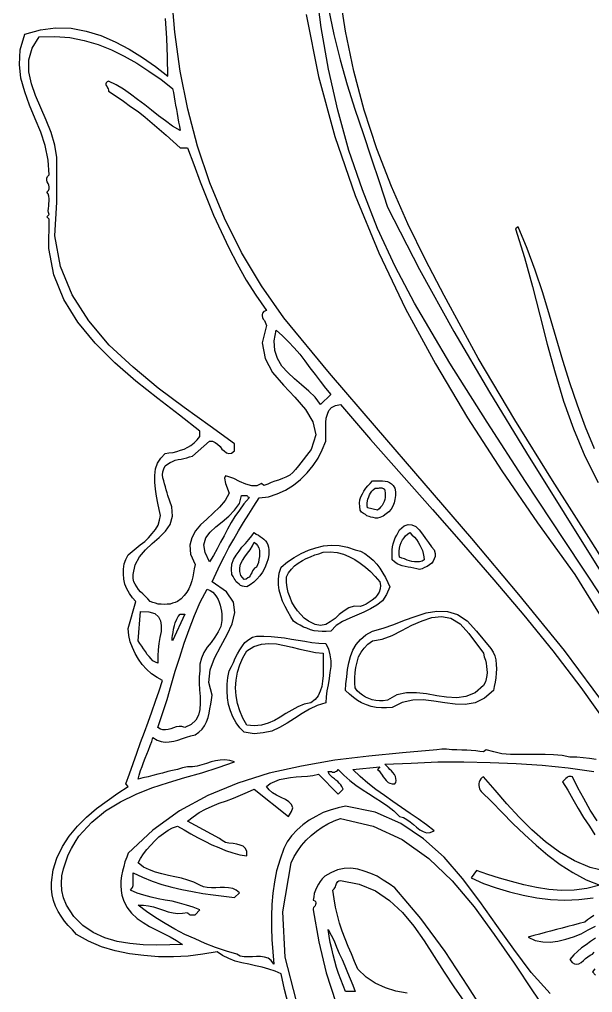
# Model space of a CAD drawing. Extents: x 0.06 to 5.38, y 0.05 to 9.2.
# Drawn here: x 1.37 to 2.907, y 3.036 to 5.649 of the extents above; entities that cross this region are included whole.
import ezdxf

# ---------------------------------------------------------------- set-up
doc = ezdxf.new("R2010")
doc.units = 0
doc.layers.add('1', color=7, linetype='Continuous')

msp = doc.modelspace()

# ---------------------------------------------------------------- linework, layer by layer
for points in [[(2.092, 3.003), (2.081, 3.044), (2.072, 3.086), (2.056, 3.093), (2.039, 3.099), (2.021, 3.104), (2.003, 3.108), (1.985, 3.112), (1.967, 3.116), (1.949, 3.12), (1.932, 3.127), (1.915, 3.135), (1.9, 3.145), (1.862, 3.139), (1.823, 3.134), (1.783, 3.132), (1.743, 3.132), (1.704, 3.135), (1.665, 3.14), (1.627, 3.148), (1.59, 3.159), (1.555, 3.174), (1.523, 3.192), (1.512, 3.204), (1.501, 3.216), (1.491, 3.228), (1.482, 3.241), (1.474, 3.254), (1.467, 3.268), (1.461, 3.283), (1.458, 3.298), (1.456, 3.314), (1.456, 3.331), (1.46, 3.365), (1.47, 3.397), (1.485, 3.428), (1.503, 3.456), (1.526, 3.483), (1.55, 3.507), (1.577, 3.53), (1.605, 3.551), (1.634, 3.571), (1.662, 3.589), (1.655, 3.596), (1.665, 3.623), (1.675, 3.651), (1.685, 3.679), (1.695, 3.707), (1.705, 3.735), (1.715, 3.762), (1.725, 3.79), (1.735, 3.818), (1.745, 3.846), (1.754, 3.874), (1.739, 3.882), (1.724, 3.892), (1.711, 3.904), (1.699, 3.917), (1.689, 3.931), (1.68, 3.946), (1.673, 3.962), (1.667, 3.978), (1.663, 3.995), (1.662, 4.013), (1.682, 4.086), (1.673, 4.096), (1.665, 4.107), (1.658, 4.12), (1.653, 4.132), (1.65, 4.146), (1.649, 4.16), (1.649, 4.173), (1.651, 4.187), (1.655, 4.199), (1.662, 4.211), (1.672, 4.22), (1.683, 4.229), (1.694, 4.238), (1.706, 4.247), (1.716, 4.257), (1.726, 4.268), (1.735, 4.279), (1.742, 4.291), (1.746, 4.304), (1.748, 4.317), (1.745, 4.333), (1.741, 4.35), (1.738, 4.369), (1.735, 4.387), (1.733, 4.406), (1.733, 4.424), (1.735, 4.442), (1.74, 4.457), (1.749, 4.471), (1.761, 4.483), (1.771, 4.485), (1.782, 4.486), (1.792, 4.489), (1.802, 4.492), (1.812, 4.495), (1.822, 4.5), (1.83, 4.505), (1.839, 4.512), (1.847, 4.52), (1.854, 4.529), (1.854, 4.543), (1.799, 4.586), (1.741, 4.631), (1.682, 4.677), (1.626, 4.727), (1.573, 4.779), (1.527, 4.836), (1.489, 4.897), (1.462, 4.963), (1.449, 5.034), (1.45, 5.112), (1.443, 5.119), (1.45, 5.125), (1.448, 5.13), (1.447, 5.135), (1.448, 5.141), (1.449, 5.148), (1.449, 5.154), (1.45, 5.161), (1.45, 5.167), (1.449, 5.174), (1.447, 5.18), (1.443, 5.185), (1.448, 5.189), (1.45, 5.194), (1.45, 5.199), (1.449, 5.204), (1.447, 5.208), (1.444, 5.213), (1.443, 5.217), (1.443, 5.222), (1.445, 5.227), (1.45, 5.231), (1.447, 5.271), (1.439, 5.31), (1.427, 5.346), (1.412, 5.382), (1.397, 5.418), (1.384, 5.454), (1.374, 5.491), (1.37, 5.528), (1.372, 5.567), (1.384, 5.609), (1.426, 5.621), (1.467, 5.626), (1.509, 5.625), (1.549, 5.617), (1.588, 5.605), (1.627, 5.588), (1.664, 5.569), (1.7, 5.546), (1.735, 5.522), (1.768, 5.496), (1.767, 5.547), (1.765, 5.598), (1.762, 5.651)], [(2.377, 4.39), (2.379, 4.38), (2.379, 4.37), (2.377, 4.36), (2.375, 4.351), (2.372, 4.342), (2.367, 4.334), (2.361, 4.327), (2.354, 4.321), (2.346, 4.315), (2.337, 4.311), (2.331, 4.31), (2.325, 4.31), (2.319, 4.311), (2.313, 4.312), (2.308, 4.314), (2.302, 4.316), (2.298, 4.319), (2.293, 4.322), (2.288, 4.326), (2.284, 4.331), (2.283, 4.341), (2.282, 4.35), (2.283, 4.359), (2.286, 4.367), (2.29, 4.375), (2.294, 4.382), (2.299, 4.39), (2.305, 4.396), (2.311, 4.403), (2.317, 4.41), (2.324, 4.41), (2.331, 4.41), (2.338, 4.41), (2.344, 4.41), (2.351, 4.409), (2.357, 4.408), (2.363, 4.405), (2.368, 4.402), (2.373, 4.397), (2.377, 4.39)], [(2.483, 4.225), (2.485, 4.215), (2.485, 4.207), (2.483, 4.2), (2.48, 4.194), (2.476, 4.189), (2.47, 4.184), (2.464, 4.18), (2.457, 4.177), (2.45, 4.174), (2.443, 4.172), (2.436, 4.174), (2.428, 4.175), (2.42, 4.177), (2.413, 4.178), (2.405, 4.18), (2.397, 4.182), (2.39, 4.184), (2.383, 4.187), (2.376, 4.192), (2.37, 4.198), (2.37, 4.207), (2.37, 4.216), (2.37, 4.225), (2.371, 4.233), (2.373, 4.241), (2.375, 4.249), (2.378, 4.257), (2.382, 4.264), (2.386, 4.271), (2.39, 4.278), (2.402, 4.289), (2.413, 4.293), (2.423, 4.292), (2.433, 4.287), (2.442, 4.278), (2.451, 4.267), (2.459, 4.255), (2.467, 4.244), (2.475, 4.233), (2.483, 4.225)], [(2.039, 4.225), (2.039, 4.212), (2.037, 4.2), (2.033, 4.188), (2.028, 4.176), (2.022, 4.165), (2.015, 4.155), (2.007, 4.146), (1.999, 4.138), (1.989, 4.131), (1.98, 4.125), (1.973, 4.126), (1.968, 4.127), (1.963, 4.129), (1.959, 4.132), (1.955, 4.136), (1.951, 4.139), (1.949, 4.144), (1.946, 4.148), (1.943, 4.153), (1.94, 4.158), (1.939, 4.173), (1.94, 4.186), (1.944, 4.199), (1.951, 4.21), (1.959, 4.221), (1.967, 4.232), (1.976, 4.242), (1.985, 4.252), (1.993, 4.262), (2, 4.271), (2.005, 4.267), (2.011, 4.264), (2.016, 4.26), (2.021, 4.257), (2.026, 4.253), (2.03, 4.249), (2.034, 4.244), (2.036, 4.238), (2.038, 4.232), (2.039, 4.225)], [(2.364, 4.125), (2.355, 4.105), (2.344, 4.088), (2.329, 4.076), (2.312, 4.066), (2.294, 4.057), (2.275, 4.049), (2.256, 4.041), (2.237, 4.032), (2.22, 4.021), (2.205, 4.006), (2.193, 4.005), (2.182, 4.005), (2.171, 4.006), (2.161, 4.007), (2.151, 4.01), (2.141, 4.014), (2.132, 4.017), (2.123, 4.022), (2.114, 4.027), (2.105, 4.033), (2.098, 4.045), (2.09, 4.059), (2.083, 4.072), (2.076, 4.087), (2.071, 4.101), (2.067, 4.116), (2.065, 4.131), (2.065, 4.146), (2.067, 4.162), (2.072, 4.178), (2.089, 4.192), (2.107, 4.204), (2.126, 4.215), (2.145, 4.224), (2.165, 4.23), (2.186, 4.235), (2.207, 4.237), (2.228, 4.236), (2.25, 4.232), (2.271, 4.225), (2.285, 4.221), (2.297, 4.215), (2.308, 4.206), (2.319, 4.197), (2.329, 4.186), (2.337, 4.175), (2.345, 4.162), (2.352, 4.15), (2.358, 4.137), (2.364, 4.125)], [(2.635, 3.96), (2.641, 3.95), (2.645, 3.94), (2.648, 3.929), (2.649, 3.917), (2.65, 3.905), (2.649, 3.893), (2.648, 3.881), (2.646, 3.869), (2.644, 3.858), (2.642, 3.847), (2.618, 3.826), (2.593, 3.814), (2.566, 3.809), (2.539, 3.81), (2.511, 3.814), (2.482, 3.818), (2.453, 3.822), (2.425, 3.821), (2.397, 3.815), (2.37, 3.801), (2.355, 3.8), (2.341, 3.8), (2.327, 3.801), (2.314, 3.804), (2.301, 3.808), (2.288, 3.814), (2.277, 3.82), (2.266, 3.828), (2.255, 3.837), (2.245, 3.847), (2.246, 3.865), (2.248, 3.884), (2.25, 3.903), (2.254, 3.921), (2.258, 3.938), (2.264, 3.955), (2.273, 3.97), (2.285, 3.984), (2.299, 3.996), (2.317, 4.006), (2.346, 4.014), (2.374, 4.024), (2.403, 4.036), (2.432, 4.046), (2.461, 4.055), (2.49, 4.06), (2.518, 4.059), (2.545, 4.051), (2.571, 4.034), (2.596, 4.006), (2.635, 3.96)], [(2.192, 3.973), (2.199, 3.958), (2.203, 3.943), (2.205, 3.927), (2.205, 3.911), (2.203, 3.895), (2.201, 3.879), (2.198, 3.862), (2.195, 3.846), (2.193, 3.83), (2.192, 3.814), (2.169, 3.807), (2.148, 3.797), (2.128, 3.785), (2.108, 3.772), (2.088, 3.759), (2.068, 3.748), (2.047, 3.738), (2.024, 3.733), (2, 3.731), (1.973, 3.735), (1.961, 3.747), (1.951, 3.76), (1.942, 3.776), (1.936, 3.792), (1.931, 3.809), (1.928, 3.827), (1.927, 3.846), (1.927, 3.864), (1.929, 3.882), (1.933, 3.9), (1.939, 3.911), (1.944, 3.922), (1.949, 3.934), (1.955, 3.945), (1.961, 3.956), (1.968, 3.967), (1.975, 3.976), (1.985, 3.984), (1.995, 3.99), (2.006, 3.993), (2.026, 3.993), (2.045, 3.992), (2.063, 3.99), (2.081, 3.988), (2.1, 3.985), (2.118, 3.982), (2.136, 3.979), (2.154, 3.976), (2.173, 3.974), (2.192, 3.973)]]:
    msp.add_lwpolyline(points)
at = {"layer": '1'}
for points in [[(2.936, 4.093), (2.832, 4.25), (2.728, 4.408), (2.625, 4.567), (2.525, 4.726), (2.43, 4.887), (2.378, 4.985), (2.331, 5.087), (2.29, 5.191), (2.254, 5.297), (2.224, 5.405), (2.199, 5.515), (2.179, 5.627), (2.165, 5.739)], [(3.465, 3.012), (3.464, 3.088), (3.457, 3.164), (3.443, 3.238), (3.373, 3.415), (3.293, 3.586), (3.203, 3.755), (3.107, 3.921), (3.007, 4.085), (2.904, 4.248), (2.8, 4.411), (2.699, 4.574), (2.601, 4.739), (2.509, 4.907), (2.459, 5.003), (2.412, 5.1), (2.368, 5.2), (2.329, 5.301), (2.295, 5.405), (2.267, 5.51), (2.245, 5.617), (2.228, 5.727)], [(2.948, 3.799), (2.832, 3.954), (2.71, 4.105), (2.584, 4.255), (2.456, 4.404), (2.328, 4.552), (2.202, 4.699), (2.079, 4.847), (2.019, 4.933), (1.966, 5.023), (1.92, 5.115), (1.881, 5.21), (1.848, 5.308), (1.822, 5.408), (1.801, 5.51), (1.787, 5.614), (1.778, 5.72)], [(2.199, 5.677), (2.213, 5.608), (2.23, 5.54), (2.249, 5.473), (2.27, 5.408), (2.292, 5.342), (2.314, 5.277), (2.336, 5.211), (2.357, 5.145), (2.443, 4.977), (2.535, 4.811), (2.631, 4.648), (2.73, 4.485), (2.831, 4.323), (2.932, 4.161)], [(2.139, 5.662), (2.172, 5.495), (2.216, 5.334), (2.271, 5.176), (2.334, 5.022), (2.406, 4.872), (2.486, 4.724), (2.572, 4.579), (2.664, 4.437), (2.76, 4.297), (2.86, 4.158), (2.921, 4.06), (2.983, 3.963), (3.045, 3.865), (3.106, 3.768), (3.165, 3.669), (3.222, 3.569), (3.275, 3.468), (3.324, 3.365), (3.367, 3.26), (3.403, 3.152), (3.422, 3.091), (3.431, 3.029)], [(1.781, 5.463), (1.783, 5.452), (1.785, 5.441), (1.787, 5.429), (1.789, 5.418), (1.791, 5.407), (1.793, 5.396), (1.795, 5.384), (1.797, 5.373), (1.799, 5.362), (1.801, 5.35), (1.781, 5.362), (1.762, 5.376), (1.743, 5.39), (1.724, 5.405), (1.706, 5.419), (1.687, 5.434), (1.668, 5.448), (1.649, 5.461), (1.629, 5.473), (1.609, 5.483), (1.605, 5.481), (1.603, 5.478), (1.602, 5.476), (1.602, 5.473), (1.603, 5.471), (1.605, 5.468), (1.606, 5.465), (1.608, 5.462), (1.609, 5.459), (1.609, 5.456), (1.629, 5.443), (1.649, 5.429), (1.668, 5.415), (1.688, 5.401), (1.707, 5.386), (1.726, 5.37), (1.745, 5.354), (1.764, 5.338), (1.782, 5.321), (1.801, 5.304), (1.821, 5.304), (1.838, 5.259), (1.855, 5.213), (1.873, 5.168), (1.891, 5.123), (1.911, 5.079), (1.932, 5.035), (1.954, 4.992), (1.978, 4.949), (2.004, 4.908), (2.033, 4.867), (2.026, 4.864), (2.022, 4.86), (2.021, 4.856), (2.021, 4.853), (2.022, 4.848), (2.024, 4.844), (2.027, 4.84), (2.029, 4.836), (2.031, 4.831), (2.033, 4.827), (2.021, 4.78), (2.029, 4.738), (2.049, 4.701), (2.078, 4.667), (2.109, 4.634), (2.137, 4.601), (2.157, 4.568), (2.165, 4.533), (2.153, 4.494), (2.119, 4.45), (2.111, 4.44), (2.103, 4.432), (2.095, 4.425), (2.085, 4.42), (2.076, 4.416), (2.065, 4.412), (2.055, 4.409), (2.045, 4.405), (2.036, 4.401), (2.026, 4.397), (2.019, 4.403), (2.007, 4.396), (1.993, 4.396), (1.977, 4.401), (1.96, 4.408), (1.945, 4.416), (1.932, 4.421), (1.923, 4.423), (1.92, 4.417), (1.923, 4.403), (1.933, 4.377), (1.922, 4.357), (1.907, 4.339), (1.89, 4.323), (1.873, 4.307), (1.856, 4.292), (1.842, 4.276), (1.832, 4.257), (1.827, 4.237), (1.829, 4.213), (1.841, 4.185), (1.839, 4.174), (1.837, 4.163), (1.835, 4.152), (1.832, 4.141), (1.829, 4.131), (1.824, 4.12), (1.819, 4.111), (1.812, 4.102), (1.804, 4.093), (1.794, 4.086), (1.788, 4.083), (1.781, 4.081), (1.774, 4.079), (1.766, 4.079), (1.758, 4.078), (1.75, 4.079), (1.742, 4.079), (1.735, 4.081), (1.728, 4.083), (1.721, 4.086), (1.714, 4.093), (1.707, 4.1), (1.701, 4.106), (1.695, 4.112), (1.689, 4.118), (1.685, 4.125), (1.68, 4.132), (1.677, 4.139), (1.675, 4.148), (1.675, 4.158), (1.68, 4.184), (1.692, 4.206), (1.708, 4.225), (1.726, 4.242), (1.745, 4.258), (1.762, 4.275), (1.774, 4.293), (1.781, 4.315), (1.779, 4.34), (1.768, 4.37), (1.766, 4.378), (1.764, 4.386), (1.762, 4.394), (1.759, 4.402), (1.757, 4.41), (1.755, 4.418), (1.754, 4.426), (1.755, 4.434), (1.757, 4.442), (1.761, 4.45), (1.767, 4.455), (1.774, 4.459), (1.781, 4.462), (1.788, 4.465), (1.796, 4.467), (1.804, 4.468), (1.811, 4.47), (1.819, 4.472), (1.826, 4.474), (1.834, 4.476), (1.88, 4.516), (1.888, 4.516), (1.895, 4.513), (1.901, 4.508), (1.908, 4.502), (1.913, 4.495), (1.919, 4.49), (1.925, 4.485), (1.932, 4.483), (1.939, 4.484), (1.947, 4.49), (1.947, 4.509), (1.882, 4.557), (1.812, 4.607), (1.742, 4.659), (1.675, 4.715), (1.611, 4.774), (1.556, 4.839), (1.511, 4.909), (1.48, 4.985), (1.465, 5.068), (1.47, 5.158), (1.47, 5.168), (1.47, 5.179), (1.47, 5.191), (1.47, 5.203), (1.47, 5.215), (1.47, 5.228), (1.47, 5.24), (1.47, 5.253), (1.47, 5.266), (1.47, 5.278), (1.465, 5.311), (1.455, 5.345), (1.442, 5.378), (1.427, 5.411), (1.413, 5.444), (1.402, 5.476), (1.395, 5.508), (1.395, 5.54), (1.404, 5.571), (1.423, 5.602), (1.465, 5.603), (1.505, 5.6), (1.544, 5.592), (1.581, 5.581), (1.617, 5.567), (1.651, 5.55), (1.685, 5.531), (1.717, 5.51), (1.75, 5.487), (1.781, 5.463)], [(2.913, 4.496), (2.889, 4.554), (2.867, 4.613), (2.847, 4.673), (2.828, 4.733), (2.81, 4.794), (2.792, 4.855), (2.774, 4.915), (2.754, 4.975), (2.732, 5.034), (2.708, 5.092), (2.701, 5.086), (2.725, 5.009), (2.746, 4.932), (2.766, 4.855), (2.786, 4.777), (2.807, 4.7), (2.83, 4.624), (2.856, 4.549), (2.887, 4.476), (2.923, 4.405)], [(2.205, 4.642), (2.178, 4.615), (2.163, 4.634), (2.146, 4.651), (2.127, 4.668), (2.108, 4.684), (2.09, 4.701), (2.074, 4.718), (2.062, 4.738), (2.055, 4.76), (2.053, 4.786), (2.059, 4.814), (2.076, 4.799), (2.092, 4.783), (2.107, 4.767), (2.122, 4.75), (2.136, 4.732), (2.149, 4.713), (2.163, 4.695), (2.177, 4.677), (2.191, 4.659), (2.205, 4.642)], [(2.917, 3.662), (2.899, 3.664), (2.882, 3.666), (2.865, 3.668), (2.847, 3.668), (2.826, 3.672), (2.803, 3.674), (2.78, 3.675), (2.757, 3.675), (2.733, 3.675), (2.71, 3.675), (2.687, 3.675), (2.664, 3.677), (2.643, 3.682), (2.622, 3.688), (2.615, 3.682), (2.605, 3.683), (2.594, 3.685), (2.582, 3.686), (2.57, 3.687), (2.557, 3.687), (2.543, 3.688), (2.53, 3.688), (2.516, 3.689), (2.503, 3.689), (2.49, 3.688), (2.398, 3.68), (2.307, 3.671), (2.216, 3.66), (2.127, 3.644), (2.04, 3.625), (1.956, 3.598), (1.875, 3.565), (1.799, 3.524), (1.728, 3.472), (1.662, 3.41), (1.658, 3.399), (1.653, 3.387), (1.65, 3.374), (1.646, 3.362), (1.644, 3.349), (1.642, 3.336), (1.642, 3.323), (1.643, 3.31), (1.645, 3.297), (1.649, 3.284), (1.658, 3.265), (1.671, 3.249), (1.686, 3.235), (1.702, 3.224), (1.719, 3.213), (1.737, 3.204), (1.755, 3.195), (1.774, 3.186), (1.791, 3.176), (1.807, 3.165), (1.773, 3.164), (1.737, 3.163), (1.702, 3.164), (1.666, 3.168), (1.632, 3.173), (1.599, 3.183), (1.568, 3.197), (1.54, 3.216), (1.516, 3.24), (1.496, 3.271), (1.488, 3.29), (1.484, 3.31), (1.483, 3.329), (1.484, 3.349), (1.488, 3.368), (1.494, 3.387), (1.501, 3.406), (1.51, 3.423), (1.519, 3.44), (1.529, 3.456), (1.564, 3.493), (1.601, 3.524), (1.641, 3.548), (1.683, 3.569), (1.725, 3.586), (1.77, 3.6), (1.814, 3.613), (1.859, 3.626), (1.903, 3.64), (1.947, 3.655), (1.934, 3.659), (1.921, 3.661), (1.908, 3.66), (1.896, 3.658), (1.884, 3.655), (1.872, 3.651), (1.859, 3.647), (1.847, 3.644), (1.834, 3.642), (1.821, 3.642), (1.807, 3.639), (1.794, 3.635), (1.781, 3.632), (1.768, 3.629), (1.754, 3.625), (1.741, 3.622), (1.728, 3.619), (1.715, 3.615), (1.701, 3.612), (1.688, 3.609), (1.691, 3.62), (1.695, 3.632), (1.699, 3.643), (1.703, 3.654), (1.707, 3.665), (1.712, 3.676), (1.716, 3.687), (1.721, 3.699), (1.725, 3.71), (1.728, 3.721), (1.739, 3.714), (1.75, 3.71), (1.761, 3.708), (1.772, 3.709), (1.784, 3.711), (1.795, 3.714), (1.807, 3.718), (1.818, 3.722), (1.83, 3.725), (1.841, 3.728), (1.851, 3.735), (1.86, 3.743), (1.866, 3.752), (1.872, 3.763), (1.876, 3.774), (1.879, 3.786), (1.881, 3.798), (1.883, 3.81), (1.885, 3.822), (1.887, 3.834), (1.878, 3.868), (1.882, 3.902), (1.893, 3.934), (1.91, 3.966), (1.927, 3.997), (1.941, 4.026), (1.948, 4.056), (1.944, 4.084), (1.925, 4.112), (1.887, 4.139), (1.898, 4.162), (1.908, 4.185), (1.92, 4.208), (1.932, 4.231), (1.945, 4.253), (1.958, 4.276), (1.971, 4.298), (1.985, 4.32), (1.999, 4.342), (2.013, 4.364), (2.038, 4.367), (2.061, 4.375), (2.084, 4.385), (2.105, 4.398), (2.124, 4.413), (2.142, 4.431), (2.158, 4.451), (2.171, 4.471), (2.182, 4.493), (2.192, 4.516), (2.192, 4.528), (2.192, 4.54), (2.192, 4.553), (2.192, 4.566), (2.193, 4.578), (2.196, 4.589), (2.2, 4.599), (2.207, 4.607), (2.218, 4.612), (2.231, 4.615)], [(2.231, 4.615), (2.312, 4.521), (2.395, 4.427), (2.478, 4.333), (2.561, 4.238), (2.643, 4.144), (2.723, 4.049), (2.801, 3.953), (2.876, 3.855), (2.947, 3.756)], [(2.35, 4.384), (2.351, 4.377), (2.351, 4.371), (2.351, 4.365), (2.35, 4.36), (2.348, 4.354), (2.346, 4.349), (2.343, 4.344), (2.339, 4.339), (2.335, 4.335), (2.331, 4.331), (2.304, 4.337), (2.303, 4.344), (2.303, 4.35), (2.304, 4.356), (2.305, 4.361), (2.307, 4.367), (2.309, 4.372), (2.312, 4.377), (2.315, 4.382), (2.319, 4.386), (2.324, 4.39), (2.327, 4.39), (2.33, 4.39), (2.333, 4.39), (2.336, 4.391), (2.339, 4.391), (2.342, 4.391), (2.344, 4.39), (2.347, 4.389), (2.349, 4.387), (2.35, 4.384)], [(1.986, 4.364), (1.972, 4.348), (1.96, 4.331), (1.948, 4.314), (1.938, 4.298), (1.928, 4.28), (1.919, 4.262), (1.909, 4.245), (1.9, 4.227), (1.891, 4.209), (1.88, 4.192), (1.868, 4.217), (1.865, 4.238), (1.87, 4.257), (1.882, 4.272), (1.897, 4.286), (1.914, 4.3), (1.932, 4.315), (1.947, 4.331), (1.96, 4.349), (1.966, 4.37), (1.969, 4.37), (1.972, 4.37), (1.975, 4.37), (1.978, 4.37), (1.98, 4.37), (1.982, 4.369), (1.983, 4.367), (1.985, 4.366), (1.986, 4.364)], [(2.456, 4.198), (2.45, 4.194), (2.443, 4.192), (2.437, 4.192), (2.43, 4.192), (2.423, 4.193), (2.416, 4.195), (2.41, 4.197), (2.403, 4.2), (2.396, 4.202), (2.39, 4.205), (2.389, 4.213), (2.389, 4.221), (2.39, 4.229), (2.391, 4.237), (2.394, 4.244), (2.398, 4.251), (2.402, 4.257), (2.406, 4.262), (2.411, 4.267), (2.417, 4.271), (2.423, 4.265), (2.43, 4.259), (2.435, 4.252), (2.44, 4.245), (2.444, 4.237), (2.448, 4.23), (2.451, 4.223), (2.453, 4.215), (2.455, 4.206), (2.456, 4.198)], [(2.006, 4.178), (2.001, 4.175), (1.998, 4.172), (1.995, 4.168), (1.993, 4.163), (1.991, 4.159), (1.989, 4.155), (1.986, 4.151), (1.983, 4.149), (1.978, 4.146), (1.973, 4.145), (1.964, 4.156), (1.961, 4.166), (1.961, 4.176), (1.963, 4.186), (1.968, 4.196), (1.975, 4.206), (1.982, 4.216), (1.989, 4.225), (1.995, 4.235), (2, 4.245), (2.005, 4.241), (2.009, 4.236), (2.012, 4.23), (2.014, 4.223), (2.014, 4.215), (2.014, 4.207), (2.012, 4.199), (2.011, 4.191), (2.009, 4.184), (2.006, 4.178)], [(2.337, 4.139), (2.339, 4.129), (2.338, 4.12), (2.335, 4.111), (2.33, 4.103), (2.324, 4.096), (2.316, 4.089), (2.308, 4.084), (2.3, 4.079), (2.292, 4.075), (2.284, 4.072), (2.268, 4.073), (2.254, 4.069), (2.241, 4.061), (2.228, 4.051), (2.217, 4.04), (2.204, 4.031), (2.192, 4.024), (2.178, 4.021), (2.163, 4.024), (2.145, 4.033), (2.134, 4.041), (2.125, 4.051), (2.116, 4.061), (2.108, 4.072), (2.101, 4.084), (2.096, 4.097), (2.091, 4.11), (2.088, 4.123), (2.086, 4.137), (2.086, 4.152), (2.092, 4.163), (2.1, 4.173), (2.108, 4.182), (2.118, 4.189), (2.129, 4.196), (2.139, 4.201), (2.151, 4.206), (2.162, 4.211), (2.173, 4.214), (2.185, 4.218), (2.204, 4.219), (2.222, 4.217), (2.239, 4.213), (2.254, 4.207), (2.27, 4.199), (2.284, 4.189), (2.298, 4.178), (2.312, 4.166), (2.324, 4.153), (2.337, 4.139)], [(1.913, 4.052), (1.913, 4.035), (1.91, 4.019), (1.903, 4.004), (1.894, 3.99), (1.884, 3.976), (1.874, 3.963), (1.865, 3.949), (1.858, 3.934), (1.854, 3.918), (1.854, 3.9), (1.852, 3.884), (1.852, 3.867), (1.853, 3.849), (1.855, 3.831), (1.855, 3.813), (1.854, 3.796), (1.85, 3.781), (1.843, 3.767), (1.831, 3.756), (1.814, 3.748), (1.806, 3.75), (1.798, 3.75), (1.79, 3.749), (1.783, 3.747), (1.776, 3.744), (1.769, 3.742), (1.762, 3.741), (1.755, 3.741), (1.748, 3.743), (1.741, 3.748), (1.754, 3.785), (1.766, 3.823), (1.777, 3.861), (1.788, 3.899), (1.8, 3.936), (1.812, 3.974), (1.825, 4.011), (1.84, 4.048), (1.855, 4.084), (1.874, 4.119), (1.882, 4.115), (1.889, 4.111), (1.894, 4.105), (1.899, 4.098), (1.903, 4.091), (1.906, 4.084), (1.908, 4.076), (1.91, 4.068), (1.912, 4.06), (1.913, 4.052)], [(1.741, 3.94), (1.741, 3.92), (1.735, 3.923), (1.728, 3.927), (1.723, 3.932), (1.718, 3.938), (1.713, 3.944), (1.708, 3.952), (1.703, 3.959), (1.698, 3.966), (1.693, 3.973), (1.688, 3.98), (1.695, 4.059), (1.717, 4.058), (1.733, 4.054), (1.743, 4.045), (1.748, 4.034), (1.75, 4.021), (1.75, 4.005), (1.747, 3.989), (1.744, 3.973), (1.742, 3.956), (1.741, 3.94)], [(1.781, 3.98), (1.78, 3.983), (1.78, 3.989), (1.781, 3.995), (1.782, 4.003), (1.783, 4.012), (1.786, 4.021), (1.788, 4.029), (1.792, 4.038), (1.796, 4.046), (1.801, 4.052), (1.814, 4.052), (1.781, 3.98)], [(2.615, 3.947), (2.617, 3.937), (2.62, 3.928), (2.622, 3.92), (2.623, 3.911), (2.624, 3.903), (2.625, 3.895), (2.624, 3.887), (2.622, 3.878), (2.62, 3.87), (2.615, 3.86), (2.593, 3.841), (2.568, 3.831), (2.543, 3.827), (2.516, 3.829), (2.49, 3.833), (2.462, 3.838), (2.435, 3.841), (2.408, 3.841), (2.382, 3.835), (2.357, 3.821), (2.346, 3.819), (2.336, 3.819), (2.326, 3.82), (2.316, 3.822), (2.307, 3.825), (2.298, 3.829), (2.29, 3.834), (2.283, 3.84), (2.276, 3.846), (2.271, 3.854), (2.27, 3.867), (2.27, 3.881), (2.271, 3.895), (2.272, 3.909), (2.276, 3.923), (2.28, 3.937), (2.287, 3.95), (2.295, 3.961), (2.305, 3.971), (2.317, 3.98), (2.343, 3.985), (2.37, 3.995), (2.396, 4.008), (2.423, 4.022), (2.45, 4.034), (2.476, 4.043), (2.502, 4.046), (2.527, 4.041), (2.552, 4.026), (2.576, 4), (2.615, 3.947)], [(2.185, 3.947), (2.185, 3.932), (2.185, 3.917), (2.185, 3.901), (2.185, 3.887), (2.183, 3.872), (2.181, 3.858), (2.177, 3.845), (2.171, 3.833), (2.163, 3.823), (2.152, 3.814), (2.134, 3.81), (2.117, 3.803), (2.101, 3.794), (2.085, 3.785), (2.069, 3.775), (2.054, 3.766), (2.037, 3.759), (2.019, 3.754), (2, 3.752), (1.98, 3.754), (1.969, 3.773), (1.961, 3.792), (1.955, 3.812), (1.951, 3.833), (1.95, 3.854), (1.951, 3.875), (1.955, 3.896), (1.961, 3.916), (1.969, 3.935), (1.98, 3.953), (1.999, 3.965), (2.019, 3.971), (2.039, 3.973), (2.06, 3.972), (2.081, 3.968), (2.102, 3.963), (2.122, 3.958), (2.144, 3.953), (2.164, 3.949), (2.185, 3.947)], [(2.794, 3.033), (2.743, 3.09), (2.696, 3.152), (2.651, 3.216), (2.605, 3.28), (2.559, 3.342), (2.509, 3.399), (2.454, 3.449), (2.393, 3.49), (2.324, 3.52), (2.245, 3.536), (2.225, 3.532), (2.204, 3.526), (2.185, 3.519), (2.165, 3.509), (2.147, 3.499), (2.13, 3.486), (2.115, 3.473), (2.1, 3.457), (2.088, 3.441), (2.079, 3.423), (2.069, 3.394), (2.06, 3.363), (2.054, 3.333), (2.05, 3.303), (2.047, 3.272), (2.046, 3.241), (2.046, 3.21), (2.047, 3.178), (2.05, 3.145), (2.052, 3.112), (2.045, 3.122), (2.037, 3.128), (2.027, 3.131), (2.017, 3.133), (2.006, 3.133), (1.995, 3.132), (1.983, 3.132), (1.973, 3.132), (1.962, 3.134), (1.953, 3.139), (1.925, 3.147), (1.896, 3.157), (1.868, 3.168), (1.841, 3.18), (1.814, 3.192), (1.787, 3.206), (1.761, 3.221), (1.736, 3.237), (1.711, 3.254), (1.688, 3.271), (1.703, 3.271), (1.716, 3.269), (1.73, 3.266), (1.743, 3.262), (1.756, 3.257), (1.769, 3.253), (1.782, 3.25), (1.795, 3.248), (1.807, 3.249), (1.821, 3.251), (1.822, 3.249), (1.824, 3.247), (1.825, 3.246), (1.827, 3.245), (1.829, 3.245), (1.832, 3.245), (1.835, 3.245), (1.838, 3.245), (1.841, 3.245), (1.854, 3.258), (1.836, 3.265), (1.818, 3.271), (1.799, 3.276), (1.78, 3.281), (1.761, 3.284), (1.742, 3.288), (1.723, 3.292), (1.704, 3.297), (1.686, 3.303), (1.668, 3.311), (1.671, 3.314), (1.673, 3.318), (1.675, 3.323), (1.675, 3.327), (1.675, 3.332), (1.675, 3.337), (1.675, 3.343), (1.675, 3.348), (1.675, 3.353), (1.675, 3.357), (1.7, 3.346), (1.726, 3.335), (1.752, 3.326), (1.779, 3.319), (1.806, 3.313), (1.834, 3.307), (1.862, 3.302), (1.89, 3.298), (1.918, 3.295), (1.947, 3.291), (1.96, 3.304), (1.951, 3.311), (1.942, 3.315), (1.931, 3.317), (1.92, 3.318), (1.908, 3.318), (1.897, 3.317), (1.885, 3.317), (1.874, 3.318), (1.864, 3.32), (1.854, 3.324), (1.838, 3.332), (1.822, 3.338), (1.805, 3.343), (1.787, 3.347), (1.77, 3.35), (1.752, 3.355), (1.735, 3.359), (1.719, 3.365), (1.703, 3.373), (1.688, 3.384), (1.695, 3.396), (1.703, 3.408), (1.712, 3.42), (1.722, 3.432), (1.733, 3.443), (1.744, 3.454), (1.756, 3.463), (1.769, 3.472), (1.781, 3.478), (1.794, 3.483), (1.812, 3.473), (1.83, 3.462), (1.848, 3.452), (1.867, 3.442), (1.886, 3.433), (1.905, 3.425), (1.923, 3.417), (1.942, 3.411), (1.961, 3.406), (1.98, 3.403), (1.98, 3.415), (1.976, 3.423), (1.97, 3.429), (1.962, 3.432), (1.953, 3.434), (1.943, 3.436), (1.932, 3.437), (1.923, 3.439), (1.914, 3.444), (1.907, 3.45), (1.821, 3.496), (1.836, 3.508), (1.852, 3.519), (1.869, 3.528), (1.887, 3.536), (1.906, 3.544), (1.925, 3.551), (1.944, 3.558), (1.963, 3.566), (1.982, 3.574), (2, 3.582), (2.092, 3.509), (2.1, 3.522), (2.103, 3.532), (2.1, 3.541), (2.093, 3.548), (2.084, 3.554), (2.072, 3.56), (2.06, 3.566), (2.049, 3.572), (2.04, 3.58), (2.033, 3.589), (2.043, 3.597), (2.055, 3.603), (2.068, 3.608), (2.082, 3.611), (2.097, 3.613), (2.112, 3.615), (2.127, 3.616), (2.143, 3.617), (2.157, 3.619), (2.172, 3.622), (2.225, 3.569), (2.238, 3.582), (2.235, 3.589), (2.232, 3.594), (2.228, 3.598), (2.224, 3.603), (2.219, 3.606), (2.215, 3.61), (2.21, 3.613), (2.206, 3.617), (2.201, 3.622), (2.198, 3.629), (2.201, 3.629), (2.204, 3.629), (2.207, 3.629), (2.21, 3.628), (2.213, 3.628), (2.216, 3.628), (2.218, 3.629), (2.221, 3.63), (2.223, 3.632), (2.225, 3.635), (2.24, 3.62), (2.256, 3.605), (2.272, 3.593), (2.289, 3.581), (2.306, 3.57), (2.324, 3.559), (2.341, 3.548), (2.358, 3.536), (2.374, 3.524), (2.39, 3.509), (2.4, 3.506), (2.409, 3.501), (2.418, 3.494), (2.427, 3.487), (2.435, 3.48), (2.444, 3.473), (2.453, 3.468), (2.462, 3.465), (2.472, 3.466), (2.483, 3.47), (2.462, 3.486), (2.44, 3.502), (2.418, 3.517), (2.395, 3.533), (2.372, 3.549), (2.349, 3.565), (2.326, 3.581), (2.305, 3.598), (2.284, 3.616), (2.264, 3.635), (2.337, 3.642), (2.331, 3.635), (2.335, 3.631), (2.339, 3.626), (2.343, 3.62), (2.346, 3.615), (2.35, 3.61), (2.354, 3.605), (2.359, 3.6), (2.364, 3.598), (2.37, 3.596), (2.377, 3.596), (2.38, 3.6), (2.381, 3.605), (2.38, 3.611), (2.379, 3.616), (2.376, 3.621), (2.372, 3.627), (2.368, 3.631), (2.364, 3.635), (2.36, 3.639), (2.357, 3.642), (2.35, 3.649), (2.421, 3.652), (2.492, 3.655), (2.562, 3.655), (2.633, 3.654), (2.703, 3.651), (2.772, 3.646), (2.842, 3.639), (2.911, 3.629)], [(2.946, 3.361), (2.901, 3.372), (2.859, 3.39), (2.819, 3.413), (2.781, 3.441), (2.745, 3.473), (2.711, 3.507), (2.678, 3.543), (2.646, 3.579), (2.615, 3.615), (2.611, 3.613), (2.608, 3.61), (2.605, 3.605), (2.603, 3.601), (2.602, 3.597), (2.602, 3.592), (2.603, 3.587), (2.604, 3.583), (2.606, 3.579), (2.609, 3.576), (2.637, 3.548), (2.665, 3.519), (2.694, 3.49), (2.725, 3.46), (2.756, 3.432), (2.788, 3.405), (2.821, 3.38), (2.855, 3.358), (2.89, 3.339), (2.927, 3.324), (2.892, 3.315), (2.858, 3.311), (2.824, 3.31), (2.79, 3.313), (2.757, 3.318), (2.723, 3.325), (2.69, 3.334), (2.658, 3.343), (2.627, 3.353), (2.596, 3.364), (2.582, 3.344), (2.615, 3.329), (2.649, 3.317), (2.685, 3.306), (2.721, 3.297), (2.758, 3.29), (2.795, 3.286), (2.833, 3.284), (2.871, 3.286), (2.909, 3.29)], [(2.92, 3.497), (2.901, 3.526), (2.884, 3.557), (2.868, 3.586), (2.854, 3.615), (2.85, 3.616), (2.847, 3.616), (2.844, 3.616), (2.841, 3.615), (2.839, 3.613), (2.836, 3.611), (2.834, 3.609), (2.832, 3.607), (2.83, 3.604), (2.827, 3.602), (2.841, 3.579), (2.855, 3.555), (2.869, 3.53), (2.883, 3.506), (2.899, 3.483), (2.914, 3.459)], [(2.112, 3.016), (2.083, 3.131), (2.077, 3.253), (2.099, 3.384), (2.107, 3.401), (2.117, 3.416), (2.127, 3.431), (2.139, 3.445), (2.153, 3.458), (2.167, 3.469), (2.182, 3.48), (2.197, 3.489), (2.214, 3.497), (2.231, 3.503), (2.319, 3.483), (2.397, 3.447), (2.468, 3.396), (2.531, 3.336), (2.59, 3.266), (2.644, 3.192), (2.697, 3.115), (2.748, 3.038), (2.8, 2.963)], [(2.633, 2.959), (2.573, 3.053), (2.512, 3.146), (2.447, 3.235), (2.377, 3.317), (2.362, 3.328), (2.346, 3.338), (2.33, 3.348), (2.313, 3.356), (2.295, 3.362), (2.278, 3.367), (2.259, 3.37), (2.241, 3.369), (2.223, 3.365), (2.205, 3.357), (2.197, 3.353), (2.189, 3.348), (2.182, 3.341), (2.177, 3.334), (2.172, 3.327), (2.168, 3.319), (2.164, 3.311), (2.161, 3.302), (2.16, 3.293), (2.158, 3.284), (2.162, 3.282), (2.164, 3.28), (2.165, 3.277), (2.165, 3.275), (2.164, 3.272), (2.163, 3.269), (2.161, 3.266), (2.159, 3.264), (2.158, 3.261), (2.158, 3.258), (2.173, 3.172), (2.193, 3.089), (2.219, 3.009)], [(2.41, 3.034), (2.38, 3.04), (2.352, 3.049), (2.324, 3.061), (2.3, 3.077), (2.278, 3.099), (2.269, 3.119), (2.261, 3.14), (2.252, 3.16), (2.244, 3.18), (2.236, 3.201), (2.229, 3.222), (2.223, 3.244), (2.218, 3.265), (2.214, 3.288), (2.211, 3.311), (2.214, 3.314), (2.216, 3.317), (2.218, 3.32), (2.219, 3.323), (2.22, 3.326), (2.221, 3.329), (2.222, 3.331), (2.224, 3.334), (2.227, 3.336), (2.231, 3.337), (2.281, 3.327), (2.325, 3.309), (2.363, 3.283), (2.398, 3.251), (2.428, 3.214), (2.456, 3.175), (2.483, 3.133), (2.509, 3.091), (2.535, 3.051), (2.562, 3.013)], [(2.911, 3.243), (2.902, 3.237), (2.894, 3.231), (2.887, 3.225), (2.872, 3.221), (2.856, 3.217), (2.841, 3.213), (2.826, 3.209), (2.811, 3.205), (2.795, 3.201), (2.78, 3.197), (2.765, 3.193), (2.75, 3.189), (2.735, 3.185), (2.754, 3.176), (2.774, 3.172), (2.794, 3.171), (2.814, 3.174), (2.836, 3.179), (2.856, 3.186), (2.877, 3.194), (2.896, 3.204), (2.915, 3.214)], [(2.271, 3.039), (2.245, 3.039), (2.238, 3.055), (2.232, 3.071), (2.226, 3.087), (2.221, 3.103), (2.216, 3.12), (2.212, 3.137), (2.208, 3.153), (2.204, 3.17), (2.201, 3.187), (2.198, 3.205), (2.206, 3.19), (2.214, 3.175), (2.221, 3.158), (2.228, 3.141), (2.236, 3.125), (2.243, 3.108), (2.25, 3.09), (2.257, 3.073), (2.264, 3.056), (2.271, 3.039)], [(2.915, 3.182), (2.902, 3.173), (2.89, 3.164), (2.878, 3.156), (2.867, 3.146), (2.857, 3.137), (2.847, 3.125), (2.853, 3.117), (2.859, 3.113), (2.865, 3.112), (2.871, 3.113), (2.877, 3.117), (2.883, 3.122), (2.889, 3.127), (2.895, 3.132), (2.901, 3.136), (2.907, 3.139), (2.912, 3.144)], [(2.914, 3.1), (2.907, 3.092), (2.915, 3.083)]]:
    msp.add_lwpolyline(points, dxfattribs=at)

doc.saveas('drawing.dxf')
